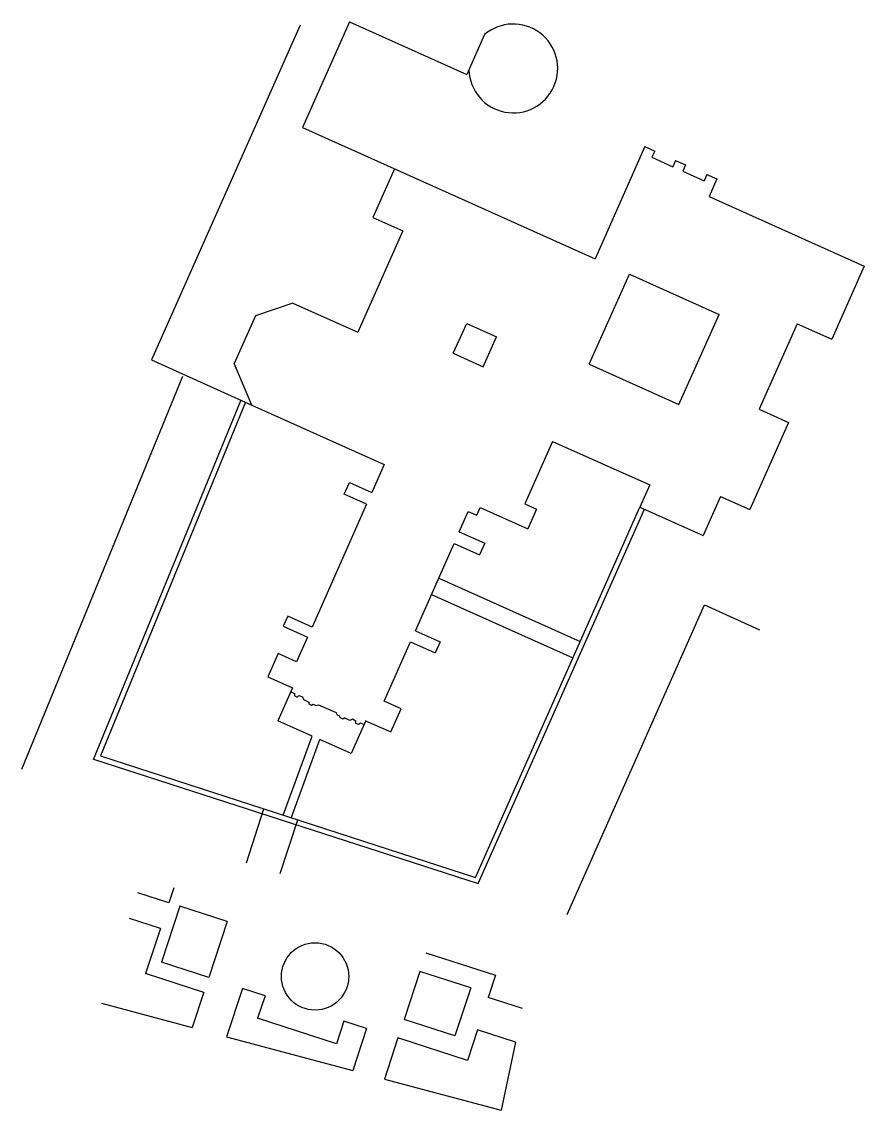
# Model space of a CAD drawing. Header units: millimetres. Extents: x -103 to 473, y 183 to 365.
# Drawn here: x 341.2 to 472.6, y 194.7 to 364.5 of the extents above; entities that cross this region are included whole.
import ezdxf

# ---------------------------------------------------------------- set-up
doc = ezdxf.new("R2010")
doc.units = ezdxf.units.MM
doc.header["$LTSCALE"] = 0.1

msp = doc.modelspace()

# ---------------------------------------------------------------- linework, layer by layer
for p, q in [((341.17, 247.93), (366.32, 309.22)), ((364.13, 227.1), (359.29, 228.66)), ((373.22, 224.15), (365.83, 226.55)), ((362.8, 223.07), (357.96, 224.64)), ((370.35, 215.44), (362.96, 217.83)), ((369.6, 213.11), (360.49, 216.06)), ((411.23, 213.81), (403.3, 216.38)), ((379.15, 212.59), (375.62, 213.73)), ((419.3, 210.6), (413.96, 212.33)), ((390.28, 205.08), (377.98, 209.06)), ((408.76, 206.32), (400.83, 208.89)), ((394.97, 207.46), (391.44, 208.61)), ((418.2, 205.32), (412.28, 207.24))]:
    msp.add_line(p, q)
for points in [[(384.6, 364), (361.4, 311.77), (377.1, 304.73)], [(392.3, 364.52), (384.97, 348.01)], [(392.3, 364.52), (410.63, 356.31)], [(413.39, 362.52), (410.63, 356.31)], [(384.97, 348.01), (430.63, 327.54)], [(438.4, 345.05), (430.63, 327.54)], [(438.4, 345.05), (439.95, 344.35)], [(439.95, 344.35), (439.52, 343.38)], [(439.52, 343.38), (442.78, 341.92)], [(399.34, 341.57), (395.98, 333.99)], [(443.21, 342.89), (442.78, 341.92)], [(443.21, 342.89), (444.76, 342.19)], [(444.76, 342.19), (444.33, 341.23)], [(444.33, 341.23), (447.67, 339.73)], [(448.1, 340.69), (447.67, 339.73)], [(448.1, 340.69), (449.65, 340)], [(449.65, 340), (448.44, 337.26)], [(448.44, 337.26), (472.64, 326.41)], [(395.98, 333.99), (400.63, 331.91), (393.61, 316.1)], [(472.64, 326.41), (467.58, 315.01)], [(429.71, 311.13), (435.99, 325.15)], [(435.99, 325.15), (450.01, 318.86)], [(383.45, 320.65), (377.63, 318.66)], [(383.45, 320.65), (393.61, 316.1)], [(377.63, 318.66), (374.32, 311.22)], [(443.73, 304.84), (450.01, 318.86)], [(408.51, 312.8), (410.61, 317.47)], [(410.61, 317.47), (415.28, 315.37)], [(462.2, 317.42), (456.27, 304.07)], [(462.2, 317.42), (467.58, 315.01)], [(413.19, 310.7), (415.28, 315.37)], [(408.51, 312.8), (413.19, 310.7)], [(377.1, 304.73), (374.32, 311.22)], [(429.71, 311.13), (443.73, 304.84)], [(375.37, 305.51), (352.34, 249.38)], [(376.1, 305.18), (353.45, 249.99), (411.99, 231.04), (437.63, 288.82)], [(377.1, 304.73), (397.75, 295.47)], [(456.27, 304.07), (460.83, 302.02)], [(460.83, 302.02), (454.79, 288.42)], [(424.02, 299.07), (419.68, 289.3)], [(424.02, 299.07), (439.17, 292.27)], [(397.75, 295.47), (395.79, 291.07)], [(394.99, 289.25), (391.5, 290.81), (392.3, 292.63), (395.79, 291.07)], [(439.17, 292.27), (437.63, 288.82)], [(450.19, 290.48), (447.49, 284.4)], [(450.19, 290.48), (454.79, 288.42)], [(394.99, 289.25), (386.48, 270.1)], [(412.18, 287.54), (412.72, 288.76)], [(412.72, 288.76), (420.16, 285.43)], [(419.68, 289.3), (421.51, 288.48)], [(437.63, 288.82), (447.49, 284.4)], [(352.39, 249.5), (412.38, 230.07), (438.33, 288.51)], [(409.44, 284.95), (410.85, 288.14)], [(410.85, 288.14), (412.18, 287.54)], [(421.51, 288.48), (420.16, 285.43)], [(409.44, 284.95), (413.41, 283.17)], [(402.59, 269.53), (408.63, 283.13)], [(408.63, 283.13), (412.6, 281.35)], [(413.41, 283.17), (412.6, 281.35)], [(406.24, 277.75), (428.33, 267.85)], [(405.1, 275.19), (427.19, 265.29)], [(426.26, 225.25), (447.69, 273.54), (456.29, 269.68)], [(386.48, 270.1), (382.69, 271.8), (381.99, 270.22), (385.78, 268.52), (384.07, 264.66), (381.17, 265.96), (379.55, 262.35)], [(402.59, 269.53), (406.47, 267.79)], [(398.74, 253.74), (400.37, 257.36), (397.71, 258.55), (401.82, 267.8)], [(401.82, 267.8), (405.71, 266.06)], [(406.47, 267.79), (405.71, 266.06)], [(379.55, 262.35), (383.43, 260.61)], [(383.43, 260.61), (381.14, 255.45)], [(383.18, 259.97), (383.71, 259.73), (383.75, 259.36), (384.16, 259.18), (384.43, 259.43), (384.99, 259.22), (385.14, 258.79), (385.99, 258.38), (385.96, 258.12), (386.41, 257.9), (386.65, 258.07), (387.06, 257.87), (387.49, 257.98)], [(387.49, 257.98), (390.21, 256.76)], [(394.56, 254.87), (394.03, 255.11), (393.72, 254.89), (393.32, 255.07), (393.33, 255.44), (392.8, 255.72), (392.38, 255.54), (391.5, 255.91), (391.33, 255.71), (390.87, 255.91), (390.83, 256.19), (390.42, 256.37), (390.21, 256.76)], [(386.51, 253.06), (381.14, 255.45)], [(394.84, 255.5), (392.56, 250.38)], [(394.83, 255.49), (398.74, 253.74)], [(381.99, 240.75), (386.51, 253.06)], [(383.21, 240.3), (387.7, 252.54)], [(392.56, 250.38), (387.7, 252.54)], [(376.25, 233.34), (378.97, 241.73)], [(381.52, 231.64), (384.24, 240.03)], [(364.9, 229.41), (364.13, 227.1)], [(365.83, 226.55), (362.96, 217.83)], [(373.22, 224.15), (370.35, 215.44)], [(362.8, 223.07), (360.49, 216.06)], [(404.24, 219.29), (415.1, 215.77), (413.96, 212.33)], [(403.3, 216.38), (400.83, 208.89)], [(369.58, 213.12), (367.77, 207.61)], [(375.62, 213.73), (373.13, 206.18)], [(379.15, 212.59), (377.98, 209.06)], [(411.23, 213.81), (408.76, 206.32)], [(353.6, 211.4), (367.77, 207.61)], [(391.44, 208.61), (390.28, 205.08)], [(394.97, 207.46), (392.81, 200.92)], [(412.28, 207.24), (410.71, 202.48), (399.87, 205.99)], [(373.13, 206.18), (392.81, 200.92)], [(399.87, 205.99), (397.76, 199.59)], [(418.2, 205.32), (415.99, 194.72)], [(397.76, 199.59), (415.99, 194.72)]]:
    msp.add_lwpolyline(points)
msp.add_circle((386.94, 215.59), 5.25)
msp.add_arc((417.88, 357.24), 6.93, 181.7515, 130.3606)

doc.saveas('drawing.dxf')
